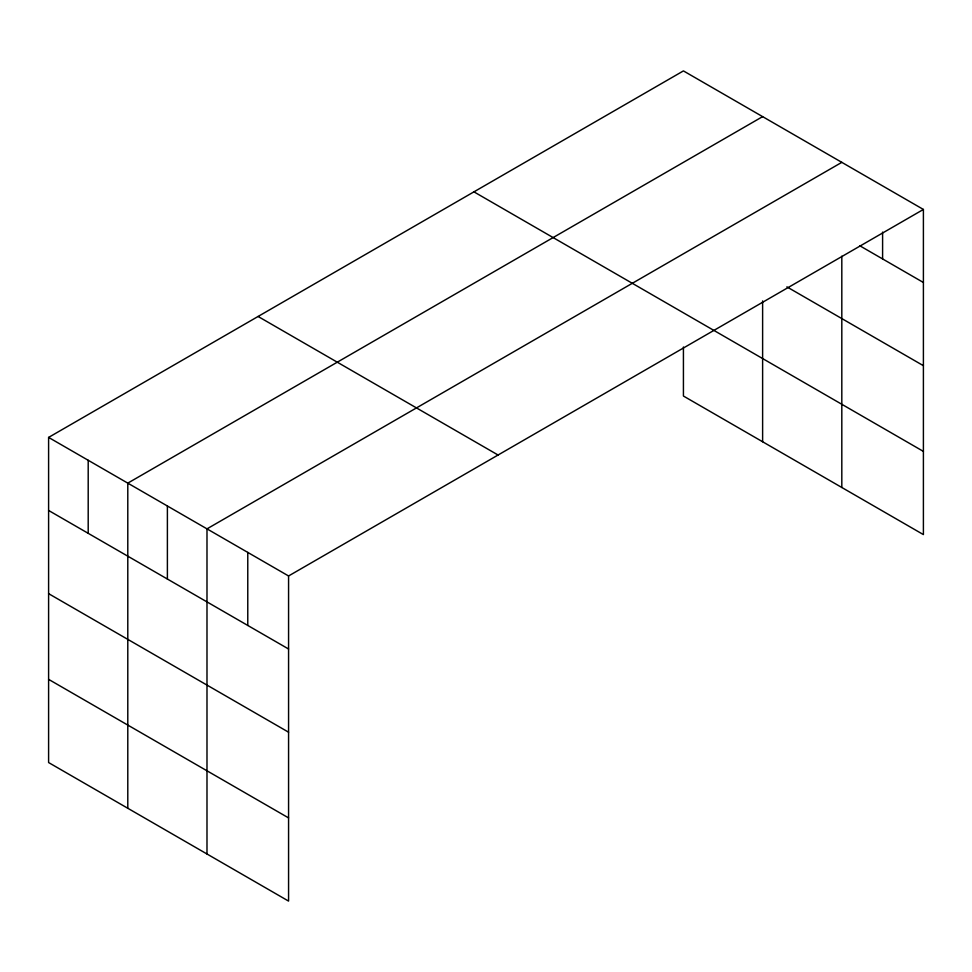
<?xml version="1.0" encoding="UTF-8"?>
<svg xmlns="http://www.w3.org/2000/svg" width="972" height="972" viewBox="0 0 972 972"><rect width="100%" height="100%" fill="white"/><g stroke="black" fill="none" stroke-linecap="round" stroke-linejoin="round"><path stroke-width="1.46" d="M923.4 209.454L288.575 575.971L288.575 901.093L48.6 762.546L48.6 437.412L683.425 70.907L923.4 209.454L923.4 534.588L683.425 396.029L683.425 347.016M841.813 256.183L841.813 487.47M762.619 116.628L127.794 483.133L127.794 808.267M841.813 162.348L206.987 528.865L206.987 853.987M859.661 245.685L923.4 282.488M786.883 286.862L923.4 365.679M473.935 191.849L923.4 451.397M258.09 316.471L498.065 455.018M48.6 437.412L288.575 575.971M48.6 510.458L288.575 649.004M48.6 593.649L288.575 732.195M48.6 679.355L288.575 817.902M882.6 232.101L882.6 258.941M762.619 300.931L762.619 441.75M247.775 552.412L247.775 625.446M167.391 505.999L167.391 579.033M88.197 460.278L88.197 533.312"/></g></svg>
